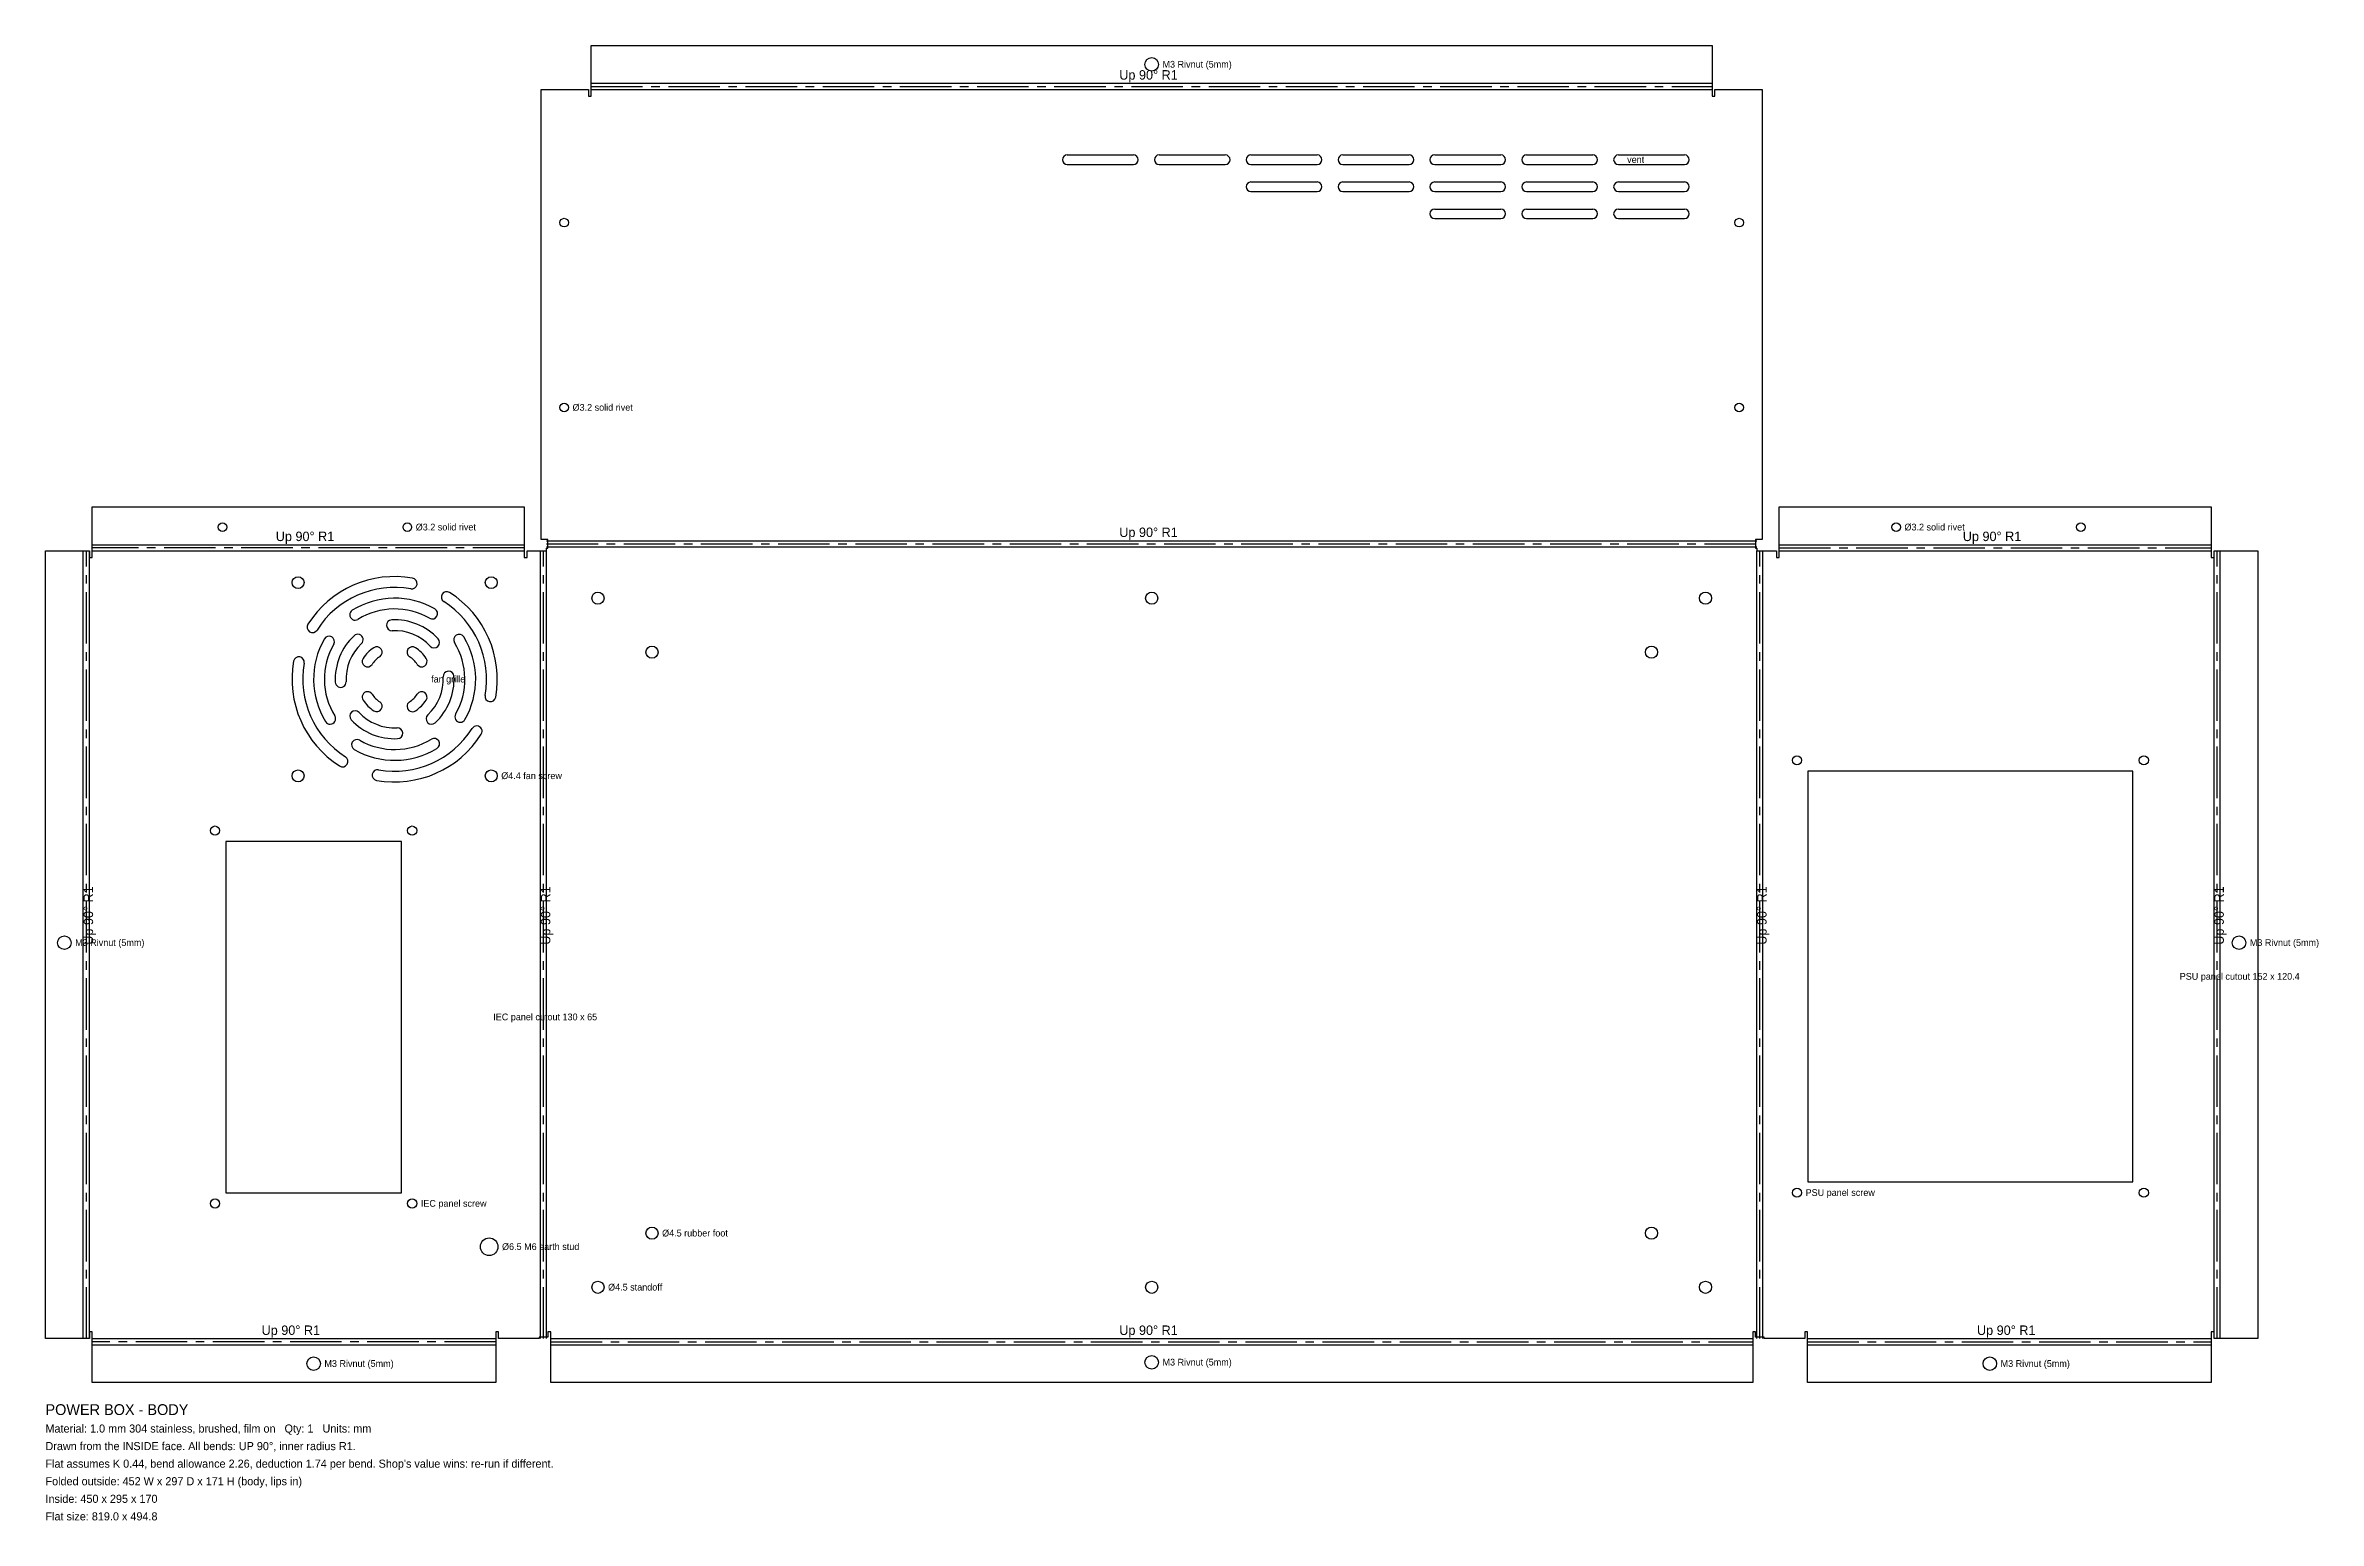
# Model space of a CAD drawing. Header units: millimetres. Extents: x -410 to 432, y -214 to 332.
import ezdxf

# ---------------------------------------------------------------- set-up
doc = ezdxf.new("R2010")
doc.units = ezdxf.units.MM
doc.linetypes.add('CENTER2', pattern=[28.575, 19.05, -3.175, 3.175, -3.175])
for name, color, linetype in [('Bend Center', 1, 'CENTER2'), ('Bend Notes', 3, 'CONTINUOUS'), ('Leaders', 5, 'CONTINUOUS'), ('Title', 7, 'CONTINUOUS'), ('Visible', 7, 'CONTINUOUS'), ('Visible Narrow', 8, 'CONTINUOUS')]:
    doc.layers.add(name, color=color, linetype=linetype)

msp = doc.modelspace()

# ---------------------------------------------------------------- linework, layer by layer
at = {"layer": 'Bend Center'}
for p, q in [((-207.5, 316.8929), (207.5, 316.8929)), ((-394.3929, -146.5), (-394.3929, 145)), ((-232.2619, 146.131), (-392.2619, 146.131)), ((-225.131, -146.5), (-225.131, 145)), ((-224, 147.631), (224, 147.631)), ((225.131, -146.5), (225.131, 145)), ((232.2619, 146.131), (392.2619, 146.131)), ((394.3929, -146.5), (394.3929, 145)), ((-242.7619, -147.631), (-392.2619, -147.631)), ((-222.5, -147.631), (222.5, -147.631)), ((242.7619, -147.631), (392.2619, -147.631))]:
    msp.add_line(p, q, dxfattribs=at)
at = {"layer": 'Visible'}
for p, q in [((-207.5, 318.5239), (-207.5, 332.0239)), ((-207.5, 332.0239), (207.5, 332.0239)), ((207.5, 332.0239), (207.5, 318.5239)), ((-226, 149.2619), (-226, 315.7619)), ((-226, 315.7619), (-208.5, 315.7619)), ((-208.5, 315.7619), (-208.5, 313.2619)), ((-208.5, 313.2619), (-207.5, 313.2619)), ((-207.5, 318.0239), (-207.5, 318.5239)), ((-207.5, 315.7619), (-207.5, 318.0239)), ((-207.5, 313.2619), (-207.5, 315.7619)), ((207.5, 318.5239), (207.5, 318.0239)), ((207.5, 318.0239), (207.5, 315.7619)), ((207.5, 315.7619), (207.5, 313.2619)), ((207.5, 313.2619), (208.5, 313.2619)), ((208.5, 313.2619), (208.5, 315.7619)), ((208.5, 315.7619), (226, 315.7619)), ((226, 315.7619), (226, 149.2619)), ((-31.25, 291.5119), (-6.75, 291.5119)), ((-31.25, 288.0119), (-6.75, 288.0119)), ((2.75, 291.5119), (27.25, 291.5119)), ((2.75, 288.0119), (27.25, 288.0119)), ((36.75, 291.5119), (61.25, 291.5119)), ((36.75, 288.0119), (61.25, 288.0119)), ((70.75, 291.5119), (95.25, 291.5119)), ((70.75, 288.0119), (95.25, 288.0119)), ((104.75, 291.5119), (129.25, 291.5119)), ((104.75, 288.0119), (129.25, 288.0119)), ((138.75, 291.5119), (163.25, 291.5119)), ((138.75, 288.0119), (163.25, 288.0119)), ((172.75, 291.5119), (197.25, 291.5119)), ((172.75, 288.0119), (197.25, 288.0119)), ((36.75, 281.5119), (61.25, 281.5119)), ((36.75, 278.0119), (61.25, 278.0119)), ((70.75, 281.5119), (95.25, 281.5119)), ((70.75, 278.0119), (95.25, 278.0119)), ((104.75, 281.5119), (129.25, 281.5119)), ((104.75, 278.0119), (129.25, 278.0119)), ((138.75, 281.5119), (163.25, 281.5119)), ((138.75, 278.0119), (163.25, 278.0119)), ((172.75, 281.5119), (197.25, 281.5119)), ((172.75, 278.0119), (197.25, 278.0119)), ((104.75, 271.5119), (129.25, 271.5119)), ((138.75, 271.5119), (163.25, 271.5119)), ((172.75, 271.5119), (197.25, 271.5119)), ((104.75, 268.0119), (129.25, 268.0119)), ((138.75, 268.0119), (163.25, 268.0119)), ((172.75, 268.0119), (197.25, 268.0119)), ((-392.2619, 147.7619), (-392.2619, 161.2619)), ((-392.2619, 161.2619), (-232.2619, 161.2619)), ((-232.2619, 161.2619), (-232.2619, 147.7619)), ((232.2619, 147.7619), (232.2619, 161.2619)), ((232.2619, 161.2619), (392.2619, 161.2619)), ((392.2619, 161.2619), (392.2619, 147.7619)), ((-409.5239, -146.5), (-409.5239, 145)), ((-409.5239, 145), (-395.5239, 145)), ((-395.5239, 145), (-393.2619, 145)), ((-393.2619, 145), (-393.2619, 142.5)), ((-392.2619, 147.2619), (-392.2619, 147.7619)), ((-392.2619, 145), (-392.2619, 147.2619)), ((-392.2619, 142.5), (-392.2619, 145)), ((-232.2619, 147.7619), (-232.2619, 147.2619)), ((-232.2619, 147.2619), (-232.2619, 145)), ((-232.2619, 145), (-232.2619, 142.5)), ((-231.2619, 142.5), (-231.2619, 145)), ((-231.2619, 145), (-226.2619, 145)), ((-226.2619, 145), (-224, 145)), ((-223.5, 149.2619), (-226, 149.2619)), ((-224, 145), (-224, 146)), ((-224, 146), (-223.5, 146)), ((-223.5, 146), (-223.5, 149.2619)), ((226, 149.2619), (223.5, 149.2619)), ((223.5, 149.2619), (223.5, 146)), ((223.5, 146), (224, 146)), ((224, 146), (224, 145)), ((224, 145), (226.2619, 145)), ((226.2619, 145), (231.2619, 145)), ((231.2619, 145), (231.2619, 142.5)), ((232.2619, 147.2619), (232.2619, 147.7619)), ((232.2619, 145), (232.2619, 147.2619)), ((232.2619, 142.5), (232.2619, 145)), ((392.2619, 147.7619), (392.2619, 147.2619)), ((392.2619, 147.2619), (392.2619, 145)), ((392.2619, 145), (392.2619, 142.5)), ((393.2619, 142.5), (393.2619, 145)), ((393.2619, 145), (395.5239, 145)), ((395.5239, 145), (409.5239, 145)), ((409.5239, 145), (409.5239, -146.5)), ((-393.2619, 142.5), (-392.2619, 142.5)), ((-232.2619, 142.5), (-231.2619, 142.5)), ((231.2619, 142.5), (232.2619, 142.5)), ((392.2619, 142.5), (393.2619, 142.5)), ((363.2619, 63.5), (242.8619, 63.5)), ((242.8619, 63.5), (242.8619, -88.5)), ((363.2619, -88.5), (363.2619, 63.5)), ((-277.7619, 37.5), (-342.7619, 37.5)), ((-342.7619, 37.5), (-342.7619, -92.5)), ((-277.7619, -92.5), (-277.7619, 37.5)), ((-342.7619, -92.5), (-277.7619, -92.5)), ((242.8619, -88.5), (363.2619, -88.5)), ((-395.5239, -146.5), (-409.5239, -146.5)), ((-393.2619, -146.5), (-395.5239, -146.5)), ((-392.2619, -144), (-393.2619, -144)), ((-393.2619, -144), (-393.2619, -146.5)), ((-392.2619, -146.5), (-392.2619, -144)), ((-392.2619, -148.7619), (-392.2619, -146.5)), ((-392.2619, -149.2619), (-392.2619, -148.7619)), ((-392.2619, -162.7619), (-392.2619, -149.2619)), ((-241.7619, -144), (-242.7619, -144)), ((-242.7619, -144), (-242.7619, -146.5)), ((-242.7619, -146.5), (-242.7619, -148.7619)), ((-242.7619, -148.7619), (-242.7619, -149.2619)), ((-242.7619, -149.2619), (-242.7619, -162.7619)), ((-241.7619, -146.5), (-241.7619, -144)), ((-226.7619, -146.5), (-241.7619, -146.5)), ((-223.5, -146), (-226.7619, -146)), ((-226.7619, -146), (-226.7619, -146.5)), ((-222.5, -144), (-223.5, -144)), ((-223.5, -144), (-223.5, -146)), ((-222.5, -146.5), (-222.5, -144)), ((-222.5, -148.7619), (-222.5, -146.5)), ((-222.5, -149.2619), (-222.5, -148.7619)), ((-222.5, -162.7619), (-222.5, -149.2619)), ((223.5, -144), (222.5, -144)), ((222.5, -144), (222.5, -146.5)), ((222.5, -146.5), (222.5, -148.7619)), ((222.5, -148.7619), (222.5, -149.2619)), ((222.5, -149.2619), (222.5, -162.7619)), ((223.5, -146), (223.5, -144)), ((226.7619, -146), (223.5, -146)), ((226.7619, -146.5), (226.7619, -146)), ((241.7619, -146.5), (226.7619, -146.5)), ((242.7619, -144), (241.7619, -144)), ((241.7619, -144), (241.7619, -146.5)), ((242.7619, -146.5), (242.7619, -144)), ((242.7619, -148.7619), (242.7619, -146.5)), ((242.7619, -149.2619), (242.7619, -148.7619)), ((242.7619, -162.7619), (242.7619, -149.2619)), ((393.2619, -144), (392.2619, -144)), ((392.2619, -144), (392.2619, -146.5)), ((392.2619, -146.5), (392.2619, -148.7619)), ((392.2619, -148.7619), (392.2619, -149.2619)), ((392.2619, -149.2619), (392.2619, -162.7619)), ((393.2619, -146.5), (393.2619, -144)), ((395.5239, -146.5), (393.2619, -146.5)), ((409.5239, -146.5), (395.5239, -146.5)), ((-242.7619, -162.7619), (-392.2619, -162.7619)), ((222.5, -162.7619), (-222.5, -162.7619)), ((392.2619, -162.7619), (242.7619, -162.7619))]:
    msp.add_line(p, q, dxfattribs=at)
for centre, radius in [((0, 325.0239), 2.5), ((-217.5, 266.4619), 1.6), ((217.5, 266.4619), 1.6), ((-217.5, 198.0619), 1.6), ((217.5, 198.0619), 1.6), ((-343.9619, 153.7619), 1.6), ((-275.5619, 153.7619), 1.6), ((275.5619, 153.7619), 1.6), ((343.9619, 153.7619), 1.6), ((-316.0119, 133.25), 2.2), ((-244.5119, 133.25), 2.2), ((-205, 127.5), 2.25), ((0, 127.5), 2.25), ((205, 127.5), 2.25), ((-185, 107.5), 2.25), ((185, 107.5), 2.25), ((238.8619, 67.5), 1.7), ((367.2619, 67.5), 1.7), ((-316.0119, 61.75), 2.2), ((-244.5119, 61.75), 2.2), ((-346.7619, 41.5), 1.7), ((-273.7619, 41.5), 1.7), ((-402.5239, 0), 2.5), ((402.5239, 0), 2.5), ((238.8619, -92.5), 1.7), ((367.2619, -92.5), 1.7), ((-346.7619, -96.5), 1.7), ((-273.7619, -96.5), 1.7), ((-245.2619, -112.5), 3.25), ((-185, -107.5), 2.25), ((185, -107.5), 2.25), ((-205, -127.5), 2.25), ((0, -127.5), 2.25), ((205, -127.5), 2.25), ((-310.2619, -155.7619), 2.5), ((0, -155.2619), 2.5), ((310.2619, -155.7619), 2.5)]:
    msp.add_circle(centre, radius, dxfattribs=at)
for centre, radius, start, end in [((-31.25, 289.7619), 1.75, 90, 270), ((-6.75, 289.7619), 1.75, 270, 90), ((2.75, 289.7619), 1.75, 90, 270), ((27.25, 289.7619), 1.75, 270, 90), ((36.75, 289.7619), 1.75, 90, 270), ((61.25, 289.7619), 1.75, 270, 90), ((70.75, 289.7619), 1.75, 90, 270), ((95.25, 289.7619), 1.75, 270, 90), ((104.75, 289.7619), 1.75, 90, 270), ((129.25, 289.7619), 1.75, 270, 90), ((138.75, 289.7619), 1.75, 90, 270), ((163.25, 289.7619), 1.75, 270, 90), ((172.75, 289.7619), 1.75, 90, 270), ((197.25, 289.7619), 1.75, 270, 90), ((36.75, 279.7619), 1.75, 90, 270), ((61.25, 279.7619), 1.75, 270, 90), ((70.75, 279.7619), 1.75, 90, 270), ((95.25, 279.7619), 1.75, 270, 90), ((104.75, 279.7619), 1.75, 90, 270), ((129.25, 279.7619), 1.75, 270, 90), ((138.75, 279.7619), 1.75, 90, 270), ((163.25, 279.7619), 1.75, 270, 90), ((172.75, 279.7619), 1.75, 90, 270), ((197.25, 279.7619), 1.75, 270, 90), ((104.75, 269.7619), 1.75, 90, 270), ((129.25, 269.7619), 1.75, 270, 90), ((138.75, 269.7619), 1.75, 90, 270), ((163.25, 269.7619), 1.75, 270, 90), ((172.75, 269.7619), 1.75, 90, 270), ((197.25, 269.7619), 1.75, 270, 90), ((-280.2619, 97.5), 38, 79.8958, 147.6141), ((-273.9461, 132.9416), 2, 259.8958, 79.8958), ((-280.2619, 97.5), 34, 79.8958, 147.6141), ((-280.2619, 97.5), 30, 60.1606, 121.5127), ((-260.9797, 127.9005), 2, 57.6141, 237.6141), ((-280.2619, 97.5), 38, 349.8958, 57.6141), ((-310.6625, 116.7823), 2, 147.6141, 327.6141), ((-294.8972, 121.3707), 2, 121.5127, 301.5127), ((-280.2619, 97.5), 26, 60.1606, 121.5127), ((-281.2615, 117.475), 2, 92.8648, 272.8648), ((-280.2619, 97.5), 22, 42.9718, 92.8648), ((-266.33, 121.7879), 2, 240.1606, 60.1606), ((-280.2619, 97.5), 34, 349.8958, 57.6141), ((-280.2619, 97.5), 30, 150.1606, 211.5127), ((-304.5498, 111.432), 2, 330.1606, 150.1606), ((-280.2619, 97.5), 26, 150.1606, 211.5127), ((-280.2619, 97.5), 22, 132.9718, 182.8648), ((-280.2619, 97.5), 18, 132.9718, 182.8648), ((-293.8947, 112.1338), 2, 312.9718, 132.9718), ((-286.8717, 107.5156), 2, 303.4225, 123.4225), ((-280.2619, 97.5), 18, 42.9718, 92.8648), ((-273.6522, 107.5156), 2, 56.5775, 236.5775), ((-265.6282, 111.1328), 2, 222.9718, 42.9718), ((-256.3913, 112.1352), 2, 31.5127, 211.5127), ((-280.2619, 97.5), 26, 330.1606, 31.5127), ((-280.2619, 97.5), 30, 330.1606, 31.5127), ((-280.2619, 97.5), 38, 169.8958, 237.6141), ((-315.7036, 103.8158), 2, 349.8958, 169.8958), ((-280.2619, 97.5), 34, 169.8958, 237.6141), ((-290.2775, 104.1097), 2, 146.5775, 326.5775), ((-280.2619, 97.5), 14, 123.4225, 146.5775), ((-280.2619, 97.5), 10, 123.4225, 146.5775), ((-280.2619, 97.5), 10, 33.4225, 56.5775), ((-280.2619, 97.5), 14, 33.4225, 56.5775), ((-270.2464, 104.1097), 2, 213.4225, 33.4225), ((-300.237, 96.5004), 2, 182.8648, 2.8648), ((-290.2775, 90.8903), 2, 33.4225, 213.4225), ((-270.2464, 90.8903), 2, 326.5775, 146.5775), ((-280.2619, 97.5), 18, 312.9718, 2.8648), ((-280.2619, 97.5), 22, 312.9718, 2.8648), ((-260.2869, 98.4996), 2, 2.8648, 182.8648), ((-294.8957, 83.8672), 2, 42.9718, 222.9718), ((-280.2619, 97.5), 18, 222.9718, 272.8648), ((-280.2619, 97.5), 14, 213.4225, 236.5775), ((-280.2619, 97.5), 10, 213.4225, 236.5775), ((-286.8717, 87.4844), 2, 236.5775, 56.5775), ((-273.6522, 87.4844), 2, 123.4225, 303.4225), ((-280.2619, 97.5), 10, 303.4225, 326.5775), ((-280.2619, 97.5), 14, 303.4225, 326.5775), ((-266.6292, 82.8662), 2, 132.9718, 312.9718), ((-255.9741, 83.568), 2, 150.1606, 330.1606), ((-244.8203, 91.1842), 2, 169.8958, 349.8958), ((-304.1326, 82.8648), 2, 211.5127, 31.5127), ((-280.2619, 97.5), 22, 222.9718, 272.8648), ((-280.2619, 97.5), 38, 259.8958, 327.6141), ((-280.2619, 97.5), 34, 259.8958, 327.6141), ((-279.2624, 77.525), 2, 272.8648, 92.8648), ((-249.8614, 78.2177), 2, 327.6141, 147.6141), ((-299.5442, 67.0995), 2, 237.6141, 57.6141), ((-294.1939, 73.2121), 2, 60.1606, 240.1606), ((-280.2619, 97.5), 30, 240.1606, 301.5127), ((-280.2619, 97.5), 26, 240.1606, 301.5127), ((-265.6267, 73.6293), 2, 301.5127, 121.5127), ((-286.5778, 62.0584), 2, 79.8958, 259.8958)]:
    msp.add_arc(centre, radius, start, end, dxfattribs=at)
at = {"layer": 'Visible Narrow'}
for p, q in [((-207.5, 318.0239), (207.5, 318.0239)), ((-207.5, 315.7619), (207.5, 315.7619)), ((-395.5239, -146.5), (-395.5239, 145)), ((-393.2619, -146.5), (-393.2619, 145)), ((-392.2619, 147.2619), (-232.2619, 147.2619)), ((-392.2619, 145), (-232.2619, 145)), ((-226.2619, -146.5), (-226.2619, 145)), ((-224, 148.7619), (224, 148.7619)), ((-224, 146.5), (224, 146.5)), ((-224, -146.5), (-224, 145)), ((224, -146.5), (224, 145)), ((226.2619, -146.5), (226.2619, 145)), ((232.2619, 147.2619), (392.2619, 147.2619)), ((232.2619, 145), (392.2619, 145)), ((393.2619, -146.5), (393.2619, 145)), ((395.5239, -146.5), (395.5239, 145)), ((-392.2619, -146.5), (-242.7619, -146.5)), ((-392.2619, -148.7619), (-242.7619, -148.7619)), ((-222.5, -146.5), (222.5, -146.5)), ((-222.5, -148.7619), (222.5, -148.7619)), ((242.7619, -146.5), (392.2619, -146.5)), ((242.7619, -148.7619), (392.2619, -148.7619))]:
    msp.add_line(p, q, dxfattribs=at)

# ---------------------------------------------------------------- texts
at = {"layer": 'Bend Notes'}
for p in [(-12, 319.3929), (-324.2619, 148.631), (-12, 150.131), (300.2619, 148.631), (-329.5119, -145.131), (-12, -145.131), (305.5119, -145.131)]:
    msp.add_text('Up 90%%D R1', height=3.5, dxfattribs=at).set_placement(p)
for p in [(-391.8929, -0.75), (-222.631, -0.75), (227.631, -0.75), (396.8929, -0.75)]:
    msp.add_text('Up 90%%D R1', height=3.5, rotation=90, dxfattribs=at).set_placement(p)
at = {"layer": 'Leaders'}
for s, p in [('M3 Rivnut (5mm)', (4, 323.8239)), ('vent', (176, 288.5619)), ('%%c3.2 solid rivet', (-214.4, 196.8619)), ('%%c3.2 solid rivet', (-272.4619, 152.5619)), ('%%c3.2 solid rivet', (278.6619, 152.5619)), ('fan grille', (-266.7619, 96.3)), ('%%c4.4 fan screw', (-240.8119, 60.55)), ('M3 Rivnut (5mm)', (-398.5239, -1.2)), ('M3 Rivnut (5mm)', (406.5239, -1.2)), ('PSU panel cutout 152 x 120.4', (380.5619, -13.7)), ('IEC panel cutout 130 x 65', (-243.7619, -28.7)), ('PSU panel screw', (242.0619, -93.7)), ('IEC panel screw', (-270.5619, -97.7)), ('%%c4.5 rubber foot', (-181.25, -108.7)), ('%%c6.5 M6 earth stud', (-240.5119, -113.7)), ('%%c4.5 standoff', (-201.25, -128.7)), ('M3 Rivnut (5mm)', (-306.2619, -156.9619)), ('M3 Rivnut (5mm)', (4, -156.4619)), ('M3 Rivnut (5mm)', (314.2619, -156.9619))]:
    msp.add_text(s, height=2.5, dxfattribs=at).set_placement(p)
at = {"layer": 'Title'}
for s, height, p in [('POWER BOX - BODY', 4, (-409.5239, -174.7619)), ('Material: 1.0 mm 304 stainless, brushed, film on   Qty: 1   Units: mm', 3, (-409.5239, -181.2619)), ('Drawn from the INSIDE face. All bends: UP 90%%D, inner radius R1.', 3, (-409.5239, -187.7619)), ("Flat assumes K 0.44, bend allowance 2.26, deduction 1.74 per bend. Shop's value wins: re-run if different.", 3, (-409.5239, -194.2619)), ('Folded outside: 452 W x 297 D x 171 H (body, lips in)', 3, (-409.5239, -200.7619)), ('Inside: 450 x 295 x 170', 3, (-409.5239, -207.2619)), ('Flat size: 819.0 x 494.8', 3, (-409.5239, -213.7619))]:
    msp.add_text(s, height=height, dxfattribs=at).set_placement(p)

doc.saveas('drawing.dxf')
